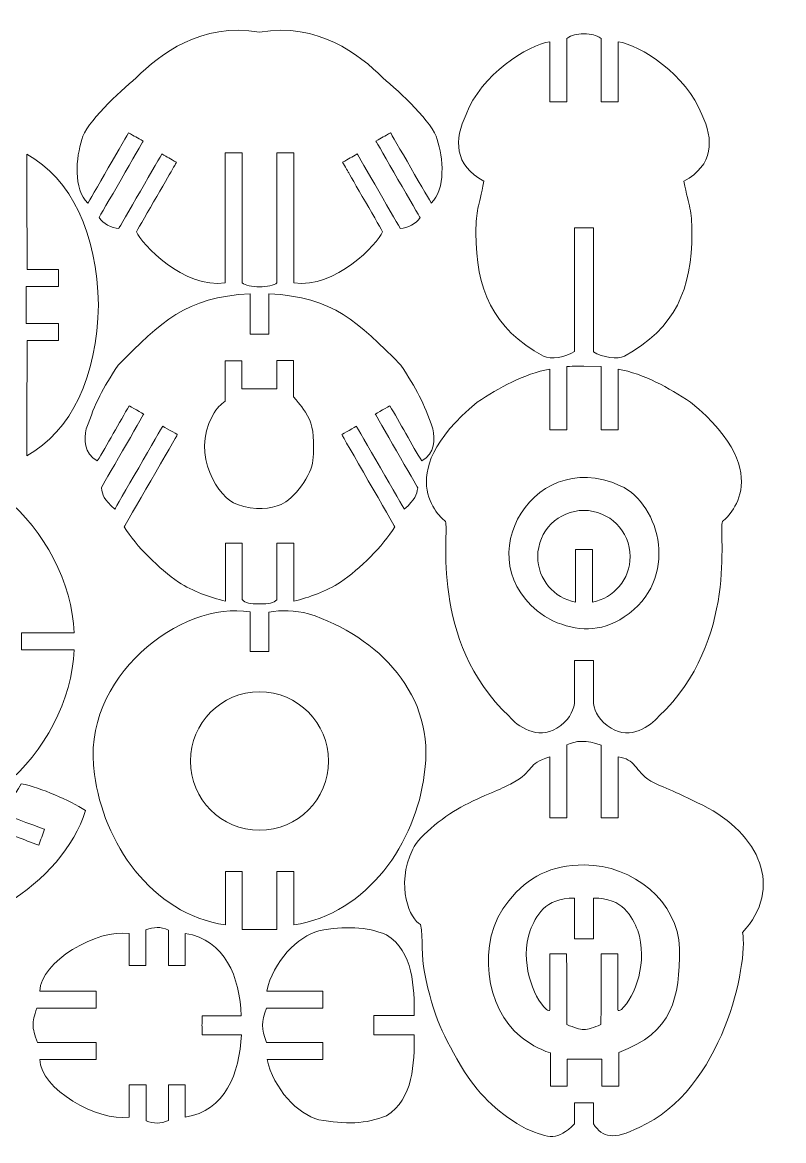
# Model space of a CAD drawing. Header units: centimetres. Extents: x -313 to 323, y -192 to 199.
# Drawn here: x -139.8 to 31.8, y -65 to 187 of the extents above; entities that cross this region are included whole.
import ezdxf

# ---------------------------------------------------------------- set-up
doc = ezdxf.new("R2010")
doc.units = ezdxf.units.CM
doc.header["$MEASUREMENT"] = 0
doc.layers.add('Livello 1', color=7, linetype='Continuous')

msp = doc.modelspace()

# ---------------------------------------------------------------- linework, layer by layer
at = {"layer": 'Livello 1', "lineweight": 20}
for points, knots in [([(-86.35619, 184.81675), (-99.607624, 186.989212), (-108.820712, 179.810664), (-114.171476, 174.498), (-114.171476, 174.498), (-118.0211, 171.259754), (-125.520196, 164.382704), (-126.423928, 160.559496), (-126.423928, 160.559496), (-127.689356, 156.680154), (-128.47447, 149.311106), (-125.045724, 146.283172), (-125.045724, 146.283172), (-125.045724, 146.283172), (-115.900454, 162.123374), (-115.900454, 162.123374), (-115.900454, 162.123374), (-114.524028, 161.328608), (-113.961164, 161.003742), (-112.600994, 160.218374), (-112.600994, 160.218374), (-112.600994, 160.218374), (-122.537728, 143.00708), (-122.537728, 143.00708), (-122.537728, 143.00708), (-121.725436, 141.685518), (-119.695214, 140.53185), (-118.084854, 140.554202), (-118.084854, 140.554202), (-118.084854, 140.554202), (-108.382308, 157.359604), (-108.382308, 157.359604), (-108.382308, 157.359604), (-107.084876, 156.610558), (-106.533442, 156.292042), (-105.082848, 155.454604), (-105.082848, 155.454604), (-105.082848, 155.454604), (-106.369612, 153.225754), (-106.369612, 153.225754), (-106.369612, 153.225754), (-106.369612, 153.225754), (-114.108992, 139.820142), (-114.108992, 139.820142), (-114.108992, 139.820142), (-113.024158, 137.097262), (-103.442008, 126.895098), (-94.079314, 128.281176), (-94.079314, 128.281176), (-94.079314, 138.054842), (-94.079314, 147.808188), (-94.079314, 157.569916), (-94.079314, 157.569916), (-92.620084, 157.569916), (-91.843352, 157.569916), (-90.269314, 157.569916), (-90.269314, 157.569916), (-90.269314, 157.569916), (-90.269314, 128.26746), (-90.269314, 128.26746), (-90.269314, 128.26746), (-89.661746, 127.728472), (-87.963502, 127.413258), (-86.35619, 127.38989), (-86.35619, 127.38989), (-84.748878, 127.413258), (-83.050634, 127.728472), (-82.443066, 128.26746), (-82.443066, 128.26746), (-82.443066, 128.26746), (-82.443066, 157.569916), (-82.443066, 157.569916), (-82.443066, 157.569916), (-80.869028, 157.569916), (-80.092296, 157.569916), (-78.633066, 157.569916), (-78.633066, 157.569916), (-78.633066, 147.808188), (-78.633066, 138.054842), (-78.633066, 128.281176), (-78.633066, 128.281176), (-69.270372, 126.895098), (-59.688222, 137.097262), (-58.603388, 139.820142), (-58.603388, 139.820142), (-58.603388, 139.820142), (-66.342768, 153.225754), (-66.342768, 153.225754), (-66.342768, 153.225754), (-66.342768, 153.225754), (-67.629532, 155.454604), (-67.629532, 155.454604), (-67.629532, 155.454604), (-66.178938, 156.292042), (-65.627504, 156.610558), (-64.330072, 157.359604), (-64.330072, 157.359604), (-64.330072, 157.359604), (-54.627526, 140.554202), (-54.627526, 140.554202), (-54.627526, 140.554202), (-53.017166, 140.53185), (-50.986944, 141.685518), (-50.174652, 143.00708), (-50.174652, 143.00708), (-50.174652, 143.00708), (-60.111386, 160.218374), (-60.111386, 160.218374), (-60.111386, 160.218374), (-58.751216, 161.003742), (-58.188352, 161.328608), (-56.811926, 162.123374), (-56.811926, 162.123374), (-56.811926, 162.123374), (-47.666656, 146.283172), (-47.666656, 146.283172), (-47.666656, 146.283172), (-44.23791, 149.311106), (-45.023024, 156.680154), (-46.288452, 160.559496), (-46.288452, 160.559496), (-47.192184, 164.382704), (-54.69128, 171.259754), (-58.540904, 174.498), (-58.540904, 174.498), (-63.891668, 179.810664), (-73.104756, 186.989212), (-86.35619, 184.81675)], [0, 0, 0, 0, 0.0303030303, 0.0303030303, 0.0303030303, 0.0303030403, 0.0606060606, 0.0606060606, 0.0606060606, 0.0606060706, 0.0909090909, 0.0909090909, 0.0909090909, 0.0909091009, 0.1212121212, 0.1212121212, 0.1212121212, 0.1212121312, 0.1515151515, 0.1515151515, 0.1515151515, 0.1515151615, 0.1818181818, 0.1818181818, 0.1818181818, 0.1818181918, 0.2121212121, 0.2121212121, 0.2121212121, 0.2121212221, 0.2424242424, 0.2424242424, 0.2424242424, 0.2424242524, 0.2727272727, 0.2727272727, 0.2727272727, 0.2727272827, 0.303030303, 0.303030303, 0.303030303, 0.303030313, 0.3333333333, 0.3333333333, 0.3333333333, 0.3333333433, 0.3636363636, 0.3636363636, 0.3636363636, 0.3636363736, 0.3939393939, 0.3939393939, 0.3939393939, 0.3939394039, 0.4242424242, 0.4242424242, 0.4242424242, 0.4242424342, 0.4545454545, 0.4545454545, 0.4545454545, 0.4545454645, 0.4848484848, 0.4848484848, 0.4848484848, 0.4848484948, 0.5151515152, 0.5151515152, 0.5151515152, 0.5151515252, 0.5454545455, 0.5454545455, 0.5454545455, 0.5454545555, 0.5757575758, 0.5757575758, 0.5757575758, 0.5757575858, 0.6060606061, 0.6060606061, 0.6060606061, 0.6060606161, 0.6363636364, 0.6363636364, 0.6363636364, 0.6363636464, 0.6666666667, 0.6666666667, 0.6666666667, 0.6666666767, 0.696969697, 0.696969697, 0.696969697, 0.696969707, 0.7272727273, 0.7272727273, 0.7272727273, 0.7272727373, 0.7575757576, 0.7575757576, 0.7575757576, 0.7575757676, 0.7878787879, 0.7878787879, 0.7878787879, 0.7878787979, 0.8181818182, 0.8181818182, 0.8181818182, 0.8181818282, 0.8484848485, 0.8484848485, 0.8484848485, 0.8484848585, 0.8787878788, 0.8787878788, 0.8787878788, 0.8787878888, 0.9090909091, 0.9090909091, 0.9090909091, 0.9090909191, 0.9393939394, 0.9393939394, 0.9393939394, 0.9393939494, 1, 1, 1, 1]), ([(-11.088116, 140.72743), (-11.088116, 140.72743), (-11.088116, 112.761776), (-11.088116, 112.761776), (-11.088116, 112.761776), (-9.127998, 111.430308), (-5.462778, 111.026194), (-4.102862, 111.782098), (-4.102862, 111.782098), (7.470902, 118.051072), (11.130026, 126.952756), (11.130026, 139.559792), (11.130026, 139.559792), (11.130026, 144.990566), (10.512552, 144.992598), (9.337802, 151.208486), (9.337802, 151.208486), (16.028416, 154.758898), (16.12392, 160.573974), (13.33754, 166.243254), (13.33754, 166.243254), (10.123932, 175.07839), (-0.693166, 181.984396), (-5.517896, 182.614824), (-5.517896, 182.614824), (-5.517896, 182.614824), (-5.517896, 169.0624), (-5.517896, 169.0624), (-5.517896, 169.0624), (-6.792468, 169.0624), (-8.053832, 169.0624), (-9.327896, 169.0624), (-9.327896, 169.0624), (-9.327896, 169.0624), (-9.327642, 183.37657), (-9.327642, 183.37657), (-9.327642, 183.37657), (-10.58037, 184.137554), (-11.475974, 184.420002), (-13.214604, 184.407048), (-13.214604, 184.407048), (-14.953234, 184.420002), (-15.848838, 184.137554), (-17.101566, 183.37657), (-17.101566, 183.37657), (-17.101566, 183.37657), (-17.101312, 169.0624), (-17.101312, 169.0624), (-17.101312, 169.0624), (-18.375376, 169.0624), (-19.63674, 169.0624), (-20.911312, 169.0624), (-20.911312, 169.0624), (-20.911312, 169.0624), (-20.911566, 182.614824), (-20.911566, 182.614824), (-20.911566, 182.614824), (-25.736296, 181.984396), (-36.55314, 175.07839), (-39.766748, 166.243254), (-39.766748, 166.243254), (-42.553128, 160.573974), (-42.457624, 154.758898), (-35.76701, 151.208486), (-35.76701, 151.208486), (-36.94176, 144.992598), (-37.559234, 144.990566), (-37.559234, 139.559792), (-37.559234, 139.559792), (-37.559234, 126.952756), (-33.90011, 118.051072), (-22.326346, 111.782098), (-22.326346, 111.782098), (-20.756626, 111.026194), (-17.30121, 111.472472), (-15.341092, 112.80394), (-15.341092, 112.80394), (-15.341092, 112.80394), (-15.341092, 140.72743), (-15.341092, 140.72743), (-15.341092, 140.72743), (-15.341092, 140.72743), (-11.088116, 140.72743), (-11.088116, 140.72743)], [0, 0, 0, 0, 0.0454545455, 0.0454545455, 0.0454545455, 0.0454545555, 0.0909090909, 0.0909090909, 0.0909090909, 0.0909091009, 0.1363636364, 0.1363636364, 0.1363636364, 0.1363636464, 0.1818181818, 0.1818181818, 0.1818181818, 0.1818181918, 0.2272727273, 0.2272727273, 0.2272727273, 0.2272727373, 0.2727272727, 0.2727272727, 0.2727272727, 0.2727272827, 0.3181818182, 0.3181818182, 0.3181818182, 0.3181818282, 0.3636363636, 0.3636363636, 0.3636363636, 0.3636363736, 0.4090909091, 0.4090909091, 0.4090909091, 0.4090909191, 0.4545454545, 0.4545454545, 0.4545454545, 0.4545454645, 0.5, 0.5, 0.5, 0.50000001, 0.5454545455, 0.5454545455, 0.5454545455, 0.5454545555, 0.5909090909, 0.5909090909, 0.5909090909, 0.5909091009, 0.6363636364, 0.6363636364, 0.6363636364, 0.6363636464, 0.6818181818, 0.6818181818, 0.6818181818, 0.6818181918, 0.7272727273, 0.7272727273, 0.7272727273, 0.7272727373, 0.7727272727, 0.7727272727, 0.7727272727, 0.7727272827, 0.8181818182, 0.8181818182, 0.8181818182, 0.8181818282, 0.8636363636, 0.8636363636, 0.8636363636, 0.8636363736, 0.9090909091, 0.9090909091, 0.9090909091, 0.9090909191, 1, 1, 1, 1]), ([(-138.998198, 123.307856), (-138.998198, 123.307856), (-138.998198, 127.50292), (-138.998198, 127.50292), (-138.998198, 127.50292), (-138.998198, 127.50292), (-132.88899, 127.50292), (-132.88899, 127.50292), (-132.88899, 127.50292), (-132.88899, 127.50292), (-131.708398, 127.50292), (-131.708398, 127.50292), (-131.708398, 127.50292), (-131.708398, 127.50292), (-131.708398, 131.31292), (-131.708398, 131.31292), (-131.708398, 131.31292), (-131.708398, 131.31292), (-137.802112, 131.31292), (-137.802112, 131.31292), (-137.802112, 131.31292), (-137.802112, 131.31292), (-138.753342, 131.31292), (-138.753342, 131.31292), (-138.753342, 131.31292), (-138.753342, 131.31292), (-138.858244, 157.32506), (-138.858244, 157.32506), (-138.858244, 157.32506), (-128.78054, 151.710898), (-122.99823, 139.52982), (-122.668284, 123.307856), (-122.668284, 123.307856), (-122.99823, 107.085892), (-128.78054, 94.904814), (-138.858244, 89.290652), (-138.858244, 89.290652), (-138.858244, 89.290652), (-138.753342, 115.302792), (-138.753342, 115.302792), (-138.753342, 115.302792), (-138.753342, 115.302792), (-137.802112, 115.302792), (-137.802112, 115.302792), (-137.802112, 115.302792), (-137.802112, 115.302792), (-131.708398, 115.302792), (-131.708398, 115.302792), (-131.708398, 115.302792), (-131.708398, 115.302792), (-131.708398, 119.112792), (-131.708398, 119.112792), (-131.708398, 119.112792), (-131.708398, 119.112792), (-132.88899, 119.112792), (-132.88899, 119.112792), (-132.88899, 119.112792), (-132.88899, 119.112792), (-138.998198, 119.112792), (-138.998198, 119.112792), (-138.998198, 119.112792), (-138.998198, 119.112792), (-138.998198, 123.307856), (-138.998198, 123.307856)], [0, 0, 0, 0, 0.0588235294, 0.0588235294, 0.0588235294, 0.0588235394, 0.1176470588, 0.1176470588, 0.1176470588, 0.1176470688, 0.1764705882, 0.1764705882, 0.1764705882, 0.1764705982, 0.2352941176, 0.2352941176, 0.2352941176, 0.2352941276, 0.2941176471, 0.2941176471, 0.2941176471, 0.2941176571, 0.3529411765, 0.3529411765, 0.3529411765, 0.3529411865, 0.4117647059, 0.4117647059, 0.4117647059, 0.4117647159, 0.4705882353, 0.4705882353, 0.4705882353, 0.4705882453, 0.5294117647, 0.5294117647, 0.5294117647, 0.5294117747, 0.5882352941, 0.5882352941, 0.5882352941, 0.5882353041, 0.6470588235, 0.6470588235, 0.6470588235, 0.6470588335, 0.7058823529, 0.7058823529, 0.7058823529, 0.7058823629, 0.7647058824, 0.7647058824, 0.7647058824, 0.7647058924, 0.8235294118, 0.8235294118, 0.8235294118, 0.8235294218, 0.8823529412, 0.8823529412, 0.8823529412, 0.8823529512, 1, 1, 1, 1]), ([(-86.35619, 116.703856), (-86.35619, 116.703856), (-88.482932, 116.703856), (-88.482932, 116.703856), (-88.482932, 116.703856), (-88.482932, 116.703856), (-88.482932, 125.856492), (-88.482932, 125.856492), (-88.482932, 125.856492), (-103.147114, 125.018292), (-108.471462, 119.520462), (-118.245382, 109.746542), (-118.245382, 109.746542), (-121.797572, 104.315006), (-123.326144, 101.442774), (-125.41377, 95.409766), (-125.41377, 95.409766), (-125.907546, 93.025468), (-125.977142, 89.882218), (-122.937524, 88.169496), (-122.937524, 88.169496), (-120.946672, 91.430094), (-117.74424, 97.164398), (-115.753134, 100.61321), (-115.753134, 100.61321), (-115.753134, 100.61321), (-112.453674, 98.70821), (-112.453674, 98.70821), (-112.453674, 98.70821), (-112.453674, 98.70821), (-122.02541, 82.129122), (-122.02541, 82.129122), (-122.02541, 82.129122), (-121.737374, 80.484218), (-121.540524, 79.567532), (-118.991888, 77.292962), (-118.991888, 77.292962), (-118.991888, 77.292962), (-108.193078, 95.99676), (-108.193078, 95.99676), (-108.193078, 95.99676), (-108.193078, 95.99676), (-104.893618, 94.09176), (-104.893618, 94.09176), (-104.893618, 94.09176), (-104.893618, 94.09176), (-116.872004, 73.344532), (-116.872004, 73.344532), (-116.872004, 73.344532), (-114.115088, 68.838318), (-108.988098, 63.90767), (-104.63657, 60.833254), (-104.63657, 60.833254), (-101.300026, 58.79592), (-97.64395, 57.382156), (-94.053406, 56.589676), (-94.053406, 56.589676), (-94.053406, 60.91809), (-94.053152, 65.345818), (-94.053152, 69.66458), (-94.053152, 69.66458), (-94.053152, 69.66458), (-90.243152, 69.66458), (-90.243152, 69.66458), (-90.243152, 69.66458), (-90.243152, 65.43167), (-90.243406, 61.214508), (-90.243406, 56.913018), (-90.243406, 56.913018), (-89.6366, 56.100218), (-88.463882, 55.96001), (-86.35619, 55.955438), (-86.35619, 55.955438), (-84.248752, 55.96001), (-83.076542, 56.078882), (-82.469736, 56.891682), (-82.469736, 56.891682), (-82.469736, 61.193172), (-82.469736, 65.43167), (-82.469736, 69.66458), (-82.469736, 69.66458), (-82.469736, 69.66458), (-78.659736, 69.66458), (-78.659736, 69.66458), (-78.659736, 69.66458), (-78.659736, 65.345818), (-78.659736, 60.907676), (-78.659736, 56.579262), (-78.659736, 56.579262), (-75.069192, 57.371742), (-71.412608, 58.79592), (-68.076064, 60.833254), (-68.076064, 60.833254), (-63.724536, 63.90767), (-58.597546, 68.838318), (-55.84063, 73.344532), (-55.84063, 73.344532), (-55.84063, 73.344532), (-67.819016, 94.09176), (-67.819016, 94.09176), (-67.819016, 94.09176), (-67.819016, 94.09176), (-64.519556, 95.99676), (-64.519556, 95.99676), (-64.519556, 95.99676), (-64.519556, 95.99676), (-53.720746, 77.292962), (-53.720746, 77.292962), (-53.720746, 77.292962), (-51.17211, 79.567532), (-50.97526, 80.484218), (-50.687224, 82.129122), (-50.687224, 82.129122), (-50.687224, 82.129122), (-60.25896, 98.70821), (-60.25896, 98.70821), (-60.25896, 98.70821), (-60.25896, 98.70821), (-56.9595, 100.61321), (-56.9595, 100.61321), (-56.9595, 100.61321), (-54.968394, 97.164398), (-51.765962, 91.430094), (-49.77511, 88.169496), (-49.77511, 88.169496), (-46.735492, 89.882218), (-46.805088, 93.025468), (-47.298864, 95.409766), (-47.298864, 95.409766), (-49.38649, 101.442774), (-50.915062, 104.315006), (-54.467252, 109.746542), (-54.467252, 109.746542), (-64.241172, 119.520462), (-69.565774, 125.018292), (-84.229956, 125.856492), (-84.229956, 125.856492), (-84.229956, 125.856492), (-84.229956, 116.703856), (-84.229956, 116.703856), (-84.229956, 116.703856), (-84.229956, 116.703856), (-86.35619, 116.703856), (-86.35619, 116.703856)], [0, 0, 0, 0, 0.027027027, 0.027027027, 0.027027027, 0.027027037, 0.0540540541, 0.0540540541, 0.0540540541, 0.0540540641, 0.0810810811, 0.0810810811, 0.0810810811, 0.0810810911, 0.1081081081, 0.1081081081, 0.1081081081, 0.1081081181, 0.1351351351, 0.1351351351, 0.1351351351, 0.1351351451, 0.1621621622, 0.1621621622, 0.1621621622, 0.1621621722, 0.1891891892, 0.1891891892, 0.1891891892, 0.1891891992, 0.2162162162, 0.2162162162, 0.2162162162, 0.2162162262, 0.2432432432, 0.2432432432, 0.2432432432, 0.2432432532, 0.2702702703, 0.2702702703, 0.2702702703, 0.2702702803, 0.2972972973, 0.2972972973, 0.2972972973, 0.2972973073, 0.3243243243, 0.3243243243, 0.3243243243, 0.3243243343, 0.3513513514, 0.3513513514, 0.3513513514, 0.3513513614, 0.3783783784, 0.3783783784, 0.3783783784, 0.3783783884, 0.4054054054, 0.4054054054, 0.4054054054, 0.4054054154, 0.4324324324, 0.4324324324, 0.4324324324, 0.4324324424, 0.4594594595, 0.4594594595, 0.4594594595, 0.4594594695, 0.4864864865, 0.4864864865, 0.4864864865, 0.4864864965, 0.5135135135, 0.5135135135, 0.5135135135, 0.5135135235, 0.5405405405, 0.5405405405, 0.5405405405, 0.5405405505, 0.5675675676, 0.5675675676, 0.5675675676, 0.5675675776, 0.5945945946, 0.5945945946, 0.5945945946, 0.5945946046, 0.6216216216, 0.6216216216, 0.6216216216, 0.6216216316, 0.6486486486, 0.6486486486, 0.6486486486, 0.6486486586, 0.6756756757, 0.6756756757, 0.6756756757, 0.6756756857, 0.7027027027, 0.7027027027, 0.7027027027, 0.7027027127, 0.7297297297, 0.7297297297, 0.7297297297, 0.7297297397, 0.7567567568, 0.7567567568, 0.7567567568, 0.7567567668, 0.7837837838, 0.7837837838, 0.7837837838, 0.7837837938, 0.8108108108, 0.8108108108, 0.8108108108, 0.8108108208, 0.8378378378, 0.8378378378, 0.8378378378, 0.8378378478, 0.8648648649, 0.8648648649, 0.8648648649, 0.8648648749, 0.8918918919, 0.8918918919, 0.8918918919, 0.8918919019, 0.9189189189, 0.9189189189, 0.9189189189, 0.9189189289, 0.9459459459, 0.9459459459, 0.9459459459, 0.9459459559, 1, 1, 1, 1]), ([(-97.07626, 98.198686), (-95.739204, 100.546916), (-95.242126, 100.749862), (-94.12605, 101.601778), (-94.12605, 101.601778), (-94.12605, 101.601778), (-94.12605, 110.726728), (-94.12605, 110.726728), (-94.12605, 110.726728), (-94.12605, 110.726728), (-90.31605, 110.726728), (-90.31605, 110.726728), (-90.31605, 110.726728), (-90.31605, 110.726728), (-90.31605, 104.403906), (-90.31605, 104.403906), (-90.31605, 104.403906), (-90.31605, 104.403906), (-82.48015, 104.403906), (-82.48015, 104.403906), (-82.48015, 104.403906), (-82.48015, 104.403906), (-82.48015, 110.77702), (-82.48015, 110.77702), (-82.48015, 110.77702), (-82.48015, 110.77702), (-78.67015, 110.77702), (-78.67015, 110.77702), (-78.67015, 110.77702), (-78.67015, 110.77702), (-78.67015, 102.578154), (-78.67015, 102.578154), (-78.67015, 102.578154), (-77.12583, 100.62591), (-76.47305, 100.25761), (-75.02906, 97.37471), (-75.02906, 97.37471), (-74.286618, 95.62211), (-73.93686, 92.419424), (-74.338688, 88.241378), (-74.338688, 88.241378), (-74.372216, 85.316822), (-78.753462, 79.348584), (-81.507076, 78.384654), (-81.507076, 78.384654), (-83.763866, 77.357732), (-87.332566, 76.92009), (-91.3638, 78.384654), (-91.3638, 78.384654), (-95.739712, 79.66837), (-101.655626, 89.553796), (-97.07626, 98.198686)], [0, 0, 0, 0, 0.0714285714, 0.0714285714, 0.0714285714, 0.0714285814, 0.1428571429, 0.1428571429, 0.1428571429, 0.1428571529, 0.2142857143, 0.2142857143, 0.2142857143, 0.2142857243, 0.2857142857, 0.2857142857, 0.2857142857, 0.2857142957, 0.3571428571, 0.3571428571, 0.3571428571, 0.3571428671, 0.4285714286, 0.4285714286, 0.4285714286, 0.4285714386, 0.5, 0.5, 0.5, 0.50000001, 0.5714285714, 0.5714285714, 0.5714285714, 0.5714285814, 0.6428571429, 0.6428571429, 0.6428571429, 0.6428571529, 0.7142857143, 0.7142857143, 0.7142857143, 0.7142857243, 0.7857142857, 0.7857142857, 0.7857142857, 0.7857142957, 0.8571428571, 0.8571428571, 0.8571428571, 0.8571428671, 1, 1, 1, 1]), ([(-13.214604, 109.511338), (-13.214604, 109.511338), (-9.327642, 109.471968), (-9.327642, 109.471968), (-9.327642, 109.471968), (-9.327642, 109.471968), (-9.327896, 95.157798), (-9.327896, 95.157798), (-9.327896, 95.157798), (-8.043164, 95.157798), (-6.796024, 95.157798), (-5.517896, 95.157798), (-5.517896, 95.157798), (-5.517896, 95.157798), (-5.517642, 108.869734), (-5.517642, 108.869734), (-5.517642, 108.869734), (0.42926, 107.746038), (5.825998, 104.689402), (10.84453, 101.407468), (10.84453, 101.407468), (31.416244, 84.426298), (18.029936, 74.569574), (18.012918, 74.525886), (18.012918, 74.525886), (17.097248, 72.183752), (21.72589, 47.732188), (3.676142, 30.618938), (3.676142, 30.618938), (1.788922, 28.408884), (-2.76098, 25.192736), (-7.07644, 27.930856), (-7.07644, 27.930856), (-9.722104, 29.609288), (-10.710164, 31.53156), (-11.088116, 33.485836), (-11.088116, 33.485836), (-11.088116, 33.485836), (-11.088116, 43.224704), (-11.088116, 43.224704), (-11.088116, 43.224704), (-11.088116, 43.224704), (-13.214604, 43.224704), (-13.214604, 43.224704), (-13.214604, 43.224704), (-13.214604, 43.224704), (-15.341092, 43.224704), (-15.341092, 43.224704), (-15.341092, 43.224704), (-15.341092, 43.224704), (-15.341092, 33.485836), (-15.341092, 33.485836), (-15.341092, 33.485836), (-15.719044, 31.53156), (-16.707104, 29.609288), (-19.352768, 27.930856), (-19.352768, 27.930856), (-23.668228, 25.192736), (-28.21813, 28.408884), (-30.10535, 30.618938), (-30.10535, 30.618938), (-48.155098, 47.732188), (-43.526456, 72.183752), (-44.442126, 74.525886), (-44.442126, 74.525886), (-44.459144, 74.569574), (-57.845452, 84.426298), (-37.273738, 101.407468), (-37.273738, 101.407468), (-32.255206, 104.689402), (-26.858468, 107.746038), (-20.911566, 108.869734), (-20.911566, 108.869734), (-20.911566, 108.869734), (-20.911312, 95.157798), (-20.911312, 95.157798), (-20.911312, 95.157798), (-19.633184, 95.157798), (-18.386044, 95.157798), (-17.101312, 95.157798), (-17.101312, 95.157798), (-17.101312, 95.157798), (-17.101566, 109.471968), (-17.101566, 109.471968), (-17.101566, 109.471968), (-17.101566, 109.471968), (-13.214604, 109.511338), (-13.214604, 109.511338)], [0, 0, 0, 0, 0.0434782609, 0.0434782609, 0.0434782609, 0.0434782709, 0.0869565217, 0.0869565217, 0.0869565217, 0.0869565317, 0.1304347826, 0.1304347826, 0.1304347826, 0.1304347926, 0.1739130435, 0.1739130435, 0.1739130435, 0.1739130535, 0.2173913043, 0.2173913043, 0.2173913043, 0.2173913143, 0.2608695652, 0.2608695652, 0.2608695652, 0.2608695752, 0.3043478261, 0.3043478261, 0.3043478261, 0.3043478361, 0.347826087, 0.347826087, 0.347826087, 0.347826097, 0.3913043478, 0.3913043478, 0.3913043478, 0.3913043578, 0.4347826087, 0.4347826087, 0.4347826087, 0.4347826187, 0.4782608696, 0.4782608696, 0.4782608696, 0.4782608796, 0.5217391304, 0.5217391304, 0.5217391304, 0.5217391404, 0.5652173913, 0.5652173913, 0.5652173913, 0.5652174013, 0.6086956522, 0.6086956522, 0.6086956522, 0.6086956622, 0.652173913, 0.652173913, 0.652173913, 0.652173923, 0.6956521739, 0.6956521739, 0.6956521739, 0.6956521839, 0.7391304348, 0.7391304348, 0.7391304348, 0.7391304448, 0.7826086957, 0.7826086957, 0.7826086957, 0.7826087057, 0.8260869565, 0.8260869565, 0.8260869565, 0.8260869665, 0.8695652174, 0.8695652174, 0.8695652174, 0.8695652274, 0.9130434783, 0.9130434783, 0.9130434783, 0.9130434883, 1, 1, 1, 1]), ([(-20.248626, 52.124102), (-41.090088, 63.274448), (-25.60066, 91.976194), (-5.015738, 82.590386), (-5.015738, 82.590386), (4.084574, 78.440788), (8.491474, 61.344556), (-4.11988, 53.020214), (-4.11988, 53.020214), (-9.639554, 49.376838), (-14.749272, 49.811686), (-20.248626, 52.124102)], [0, 0, 0, 0, 0.25, 0.25, 0.25, 0.25000001, 0.5, 0.5, 0.5, 0.50000001, 1, 1, 1, 1]), ([(-140.017754, 47.514764), (-140.017754, 47.514764), (-140.017754, 49.410366), (-140.017754, 49.410366), (-140.017754, 49.410366), (-140.017754, 49.410366), (-128.18999, 49.410366), (-128.18999, 49.410366), (-128.18999, 49.410366), (-128.435608, 60.671964), (-135.10514, 72.76592), (-143.549116, 79.626206), (-143.549116, 79.626206), (-148.738844, 83.842606), (-155.03017, 85.940392), (-161.372042, 85.940392), (-161.372042, 85.940392), (-161.372042, 85.940392), (-161.427922, 55.359554), (-161.427922, 55.359554), (-161.427922, 55.359554), (-161.427922, 55.359554), (-145.410936, 55.359554), (-145.410936, 55.359554), (-145.410936, 55.359554), (-145.410936, 54.088284), (-145.410936, 52.82057), (-145.410936, 51.549554), (-145.410936, 51.549554), (-145.410936, 51.549554), (-161.55416, 51.549554), (-161.55416, 51.549554), (-161.55416, 51.549554), (-161.538158, 49.87544), (-161.520378, 48.790098), (-161.504122, 47.514764), (-161.504122, 47.514764), (-161.520378, 46.23943), (-161.538158, 45.154088), (-161.55416, 43.479974), (-161.55416, 43.479974), (-161.55416, 43.479974), (-145.410936, 43.479974), (-145.410936, 43.479974), (-145.410936, 43.479974), (-145.410936, 42.208958), (-145.410936, 40.941244), (-145.410936, 39.669974), (-145.410936, 39.669974), (-145.410936, 39.669974), (-161.427922, 39.669974), (-161.427922, 39.669974), (-161.427922, 39.669974), (-161.427922, 39.669974), (-161.372042, 9.089136), (-161.372042, 9.089136), (-161.372042, 9.089136), (-155.03017, 9.089136), (-148.738844, 11.186922), (-143.549116, 15.403322), (-143.549116, 15.403322), (-135.10514, 22.263608), (-128.435608, 34.357564), (-128.18999, 45.619162), (-128.18999, 45.619162), (-128.18999, 45.619162), (-140.017754, 45.619162), (-140.017754, 45.619162), (-140.017754, 45.619162), (-140.017754, 45.619162), (-140.017754, 47.514764), (-140.017754, 47.514764)], [0, 0, 0, 0, 0.0526315789, 0.0526315789, 0.0526315789, 0.0526315889, 0.1052631579, 0.1052631579, 0.1052631579, 0.1052631679, 0.1578947368, 0.1578947368, 0.1578947368, 0.1578947468, 0.2105263158, 0.2105263158, 0.2105263158, 0.2105263258, 0.2631578947, 0.2631578947, 0.2631578947, 0.2631579047, 0.3157894737, 0.3157894737, 0.3157894737, 0.3157894837, 0.3684210526, 0.3684210526, 0.3684210526, 0.3684210626, 0.4210526316, 0.4210526316, 0.4210526316, 0.4210526416, 0.4736842105, 0.4736842105, 0.4736842105, 0.4736842205, 0.5263157895, 0.5263157895, 0.5263157895, 0.5263157995, 0.5789473684, 0.5789473684, 0.5789473684, 0.5789473784, 0.6315789474, 0.6315789474, 0.6315789474, 0.6315789574, 0.6842105263, 0.6842105263, 0.6842105263, 0.6842105363, 0.7368421053, 0.7368421053, 0.7368421053, 0.7368421153, 0.7894736842, 0.7894736842, 0.7894736842, 0.7894736942, 0.8421052632, 0.8421052632, 0.8421052632, 0.8421052732, 0.8947368421, 0.8947368421, 0.8947368421, 0.8947368521, 1, 1, 1, 1]), ([(-13.214604, 77.016102), (-7.461758, 77.016102), (-2.798064, 72.352408), (-2.798064, 66.599562), (-2.798064, 66.599562), (-2.798064, 61.497464), (-6.466586, 57.252616), (-11.309604, 56.357266), (-11.309604, 56.357266), (-11.309604, 56.357266), (-11.309604, 68.194682), (-11.309604, 68.194682), (-11.309604, 68.194682), (-11.309604, 68.194682), (-15.119604, 68.194682), (-15.119604, 68.194682), (-15.119604, 68.194682), (-15.119604, 68.194682), (-15.119604, 56.357266), (-15.119604, 56.357266), (-15.119604, 56.357266), (-19.962622, 57.252616), (-23.631144, 61.497464), (-23.631144, 66.599562), (-23.631144, 66.599562), (-23.631144, 72.352408), (-18.96745, 77.016102), (-13.214604, 77.016102)], [0, 0, 0, 0, 0.125, 0.125, 0.125, 0.12500001, 0.25, 0.25, 0.25, 0.25000001, 0.375, 0.375, 0.375, 0.37500001, 0.5, 0.5, 0.5, 0.50000001, 0.625, 0.625, 0.625, 0.62500001, 0.75, 0.75, 0.75, 0.75000001, 1, 1, 1, 1]), ([(-82.469736, -17.427956), (-82.469736, -17.427956), (-82.469736, -4.374642), (-82.469736, -4.374642), (-82.469736, -4.374642), (-80.914494, -4.374642), (-79.861918, -4.374642), (-78.659736, -4.374642), (-78.659736, -4.374642), (-78.659736, -8.404098), (-78.659736, -12.361418), (-78.659736, -16.387318), (-78.659736, -16.387318), (-61.920882, -13.9319), (-51.074828, 2.394966), (-49.205134, 17.548352), (-49.205134, 17.548352), (-46.390052, 35.358832), (-59.621928, 48.634142), (-75.311508, 53.739542), (-75.311508, 53.739542), (-78.368398, 54.461918), (-81.459578, 54.609238), (-84.230718, 54.125622), (-84.230718, 54.125622), (-84.230718, 51.129946), (-84.230718, 48.203866), (-84.230718, 45.248068), (-84.230718, 45.248068), (-84.230718, 45.248068), (-86.372954, 45.248068), (-86.372954, 45.248068), (-86.372954, 45.248068), (-86.372954, 45.248068), (-88.483694, 45.248068), (-88.483694, 45.248068), (-88.483694, 45.248068), (-88.483694, 48.203866), (-88.483694, 51.151028), (-88.483694, 54.146704), (-88.483694, 54.146704), (-103.94061, 56.84393), (-126.988824, 39.360094), (-123.541028, 17.548352), (-123.541028, 17.548352), (-121.671334, 2.394966), (-110.79226, -13.93698), (-94.053406, -16.392398), (-94.053406, -16.392398), (-94.053406, -12.366498), (-94.053152, -8.404098), (-94.053152, -4.374642), (-94.053152, -4.374642), (-92.85097, -4.374642), (-91.798394, -4.374642), (-90.243152, -4.374642), (-90.243152, -4.374642), (-90.243152, -4.374642), (-90.243406, -17.427956), (-90.243406, -17.427956), (-90.243406, -17.427956), (-90.243406, -17.427956), (-82.469736, -17.427956), (-82.469736, -17.427956)], [0, 0, 0, 0, 0.0588235294, 0.0588235294, 0.0588235294, 0.0588235394, 0.1176470588, 0.1176470588, 0.1176470588, 0.1176470688, 0.1764705882, 0.1764705882, 0.1764705882, 0.1764705982, 0.2352941176, 0.2352941176, 0.2352941176, 0.2352941276, 0.2941176471, 0.2941176471, 0.2941176471, 0.2941176571, 0.3529411765, 0.3529411765, 0.3529411765, 0.3529411865, 0.4117647059, 0.4117647059, 0.4117647059, 0.4117647159, 0.4705882353, 0.4705882353, 0.4705882353, 0.4705882453, 0.5294117647, 0.5294117647, 0.5294117647, 0.5294117747, 0.5882352941, 0.5882352941, 0.5882352941, 0.5882353041, 0.6470588235, 0.6470588235, 0.6470588235, 0.6470588335, 0.7058823529, 0.7058823529, 0.7058823529, 0.7058823629, 0.7647058824, 0.7647058824, 0.7647058824, 0.7647058924, 0.8235294118, 0.8235294118, 0.8235294118, 0.8235294218, 0.8823529412, 0.8823529412, 0.8823529412, 0.8823529512, 1, 1, 1, 1]), ([(-101.957632, 20.545552), (-101.957632, 29.152596), (-94.980252, 36.129976), (-86.372954, 36.129976), (-86.372954, 36.129976), (-77.76591, 36.129976), (-70.78853, 29.152596), (-70.78853, 20.545552), (-70.78853, 20.545552), (-70.78853, 11.938254), (-77.76591, 4.960874), (-86.372954, 4.960874), (-86.372954, 4.960874), (-94.980252, 4.960874), (-101.957632, 11.938254), (-101.957632, 20.545552)], [0, 0, 0, 0, 0.2, 0.2, 0.2, 0.20000001, 0.4, 0.4, 0.4, 0.40000001, 0.6, 0.6, 0.6, 0.60000001, 1, 1, 1, 1]), ([(-26.256488, -62.299088), (-31.958026, -59.248802), (-36.613846, -54.980078), (-40.173656, -49.46015), (-40.173656, -49.46015), (-44.95927, -41.282112), (-47.168816, -37.250878), (-49.134014, -27.058874), (-49.134014, -27.058874), (-49.93132, -23.676356), (-49.450244, -19.39798), (-50.030126, -16.306038), (-50.030126, -16.306038), (-52.393596, -15.189708), (-55.798212, -7.747), (-51.82235, 0.71882), (-51.82235, 0.71882), (-50.303684, 3.818382), (-44.13631, 8.596122), (-40.173656, 10.575544), (-40.173656, 10.575544), (-34.597848, 13.360654), (-31.202122, 14.4653), (-29.378656, 15.561056), (-29.378656, 15.561056), (-24.275796, 18.241264), (-26.194004, 20.02536), (-20.911566, 21.487638), (-20.911566, 21.487638), (-20.911566, 16.892016), (-20.911312, 12.367514), (-20.911312, 7.775702), (-20.911312, 7.775702), (-20.911312, 7.775702), (-17.101312, 7.775702), (-17.101312, 7.775702), (-17.101312, 7.775702), (-17.101312, 13.234162), (-17.09801, 18.670778), (-17.09801, 24.186134), (-17.09801, 24.186134), (-15.118842, 25.15235), (-12.629388, 25.37714), (-9.340342, 24.100536), (-9.340342, 24.100536), (-9.340342, 18.678144), (-9.327896, 13.191236), (-9.327896, 7.775702), (-9.327896, 7.775702), (-9.327896, 7.775702), (-5.517896, 7.775702), (-5.517896, 7.775702), (-5.517896, 7.775702), (-5.517896, 12.323572), (-5.517642, 16.905224), (-5.517642, 21.487638), (-5.517642, 21.487638), (-1.531112, 21.034502), (-1.844548, 18.379186), (1.835404, 16.018256), (1.835404, 16.018256), (3.631184, 15.075408), (7.20598, 13.76426), (13.589762, 10.575544), (13.589762, 10.575544), (26.496264, 4.128516), (31.818326, -8.04037), (22.550374, -18.098262), (22.550374, -18.098262), (23.879048, -24.977344), (18.135346, -53.664866), (-0.747014, -62.004956), (-0.747014, -62.004956), (-6.566916, -64.911732), (-8.93826, -64.311022), (-11.088116, -61.22289), (-11.088116, -61.22289), (-11.088116, -59.653932), (-11.088116, -58.020712), (-11.088116, -56.45531), (-11.088116, -56.45531), (-12.585446, -56.45531), (-13.831316, -56.476392), (-15.341092, -56.476392), (-15.341092, -56.476392), (-15.341092, -56.476392), (-15.341092, -61.22289), (-15.341092, -61.22289), (-15.341092, -61.22289), (-19.265392, -64.98844), (-20.821142, -64.584326), (-26.256488, -62.299088)], [0, 0, 0, 0, 0.0416666667, 0.0416666667, 0.0416666667, 0.0416666767, 0.0833333333, 0.0833333333, 0.0833333333, 0.0833333433, 0.125, 0.125, 0.125, 0.12500001, 0.1666666667, 0.1666666667, 0.1666666667, 0.1666666767, 0.2083333333, 0.2083333333, 0.2083333333, 0.2083333433, 0.25, 0.25, 0.25, 0.25000001, 0.2916666667, 0.2916666667, 0.2916666667, 0.2916666767, 0.3333333333, 0.3333333333, 0.3333333333, 0.3333333433, 0.375, 0.375, 0.375, 0.37500001, 0.4166666667, 0.4166666667, 0.4166666667, 0.4166666767, 0.4583333333, 0.4583333333, 0.4583333333, 0.4583333433, 0.5, 0.5, 0.5, 0.50000001, 0.5416666667, 0.5416666667, 0.5416666667, 0.5416666767, 0.5833333333, 0.5833333333, 0.5833333333, 0.5833333433, 0.625, 0.625, 0.625, 0.62500001, 0.6666666667, 0.6666666667, 0.6666666667, 0.6666666767, 0.7083333333, 0.7083333333, 0.7083333333, 0.7083333433, 0.75, 0.75, 0.75, 0.75000001, 0.7916666667, 0.7916666667, 0.7916666667, 0.7916666767, 0.8333333333, 0.8333333333, 0.8333333333, 0.8333333433, 0.875, 0.875, 0.875, 0.87500001, 0.9166666667, 0.9166666667, 0.9166666667, 0.9166666767, 1, 1, 1, 1]), ([(-197.916038, -49.559718), (-209.199988, -46.62932), (-209.753962, -35.100768), (-207.237076, -26.369518), (-207.237076, -26.369518), (-209.424524, -23.405846), (-209.678524, -23.992078), (-210.541616, -20.81911), (-210.541616, -20.81911), (-210.541616, -20.81911), (-200.915524, -25.0825), (-200.915524, -25.0825), (-200.915524, -25.0825), (-200.393808, -23.90394), (-199.896476, -22.781514), (-199.372474, -21.598636), (-199.372474, -21.598636), (-204.074776, -19.515836), (-208.790032, -17.427702), (-213.501224, -15.341092), (-213.501224, -15.341092), (-213.501224, -15.341092), (-213.501224, -15.340838), (-213.501224, -15.340838), (-213.501224, -15.340838), (-212.983318, -11.902694), (-212.503258, -9.690608), (-211.275422, -6.667246), (-211.275422, -6.667246), (-211.275422, -6.667246), (-198.381874, -12.377928), (-198.381874, -12.377928), (-198.381874, -12.377928), (-198.381874, -12.377928), (-196.838824, -8.894064), (-196.838824, -8.894064), (-196.838824, -8.894064), (-196.838824, -8.894064), (-210.173062, -2.98831), (-210.173062, -2.98831), (-210.173062, -2.98831), (-209.046826, 0.456692), (-207.796892, 2.140712), (-205.104746, 4.48056), (-205.104746, 4.48056), (-205.104746, 4.48056), (-178.438048, -7.329932), (-178.438048, -7.329932), (-178.438048, -7.329932), (-178.438048, -7.329932), (-176.894998, -3.846068), (-176.894998, -3.846068), (-176.894998, -3.846068), (-184.635648, -0.418084), (-192.370456, 3.007868), (-200.112122, 6.436614), (-200.112122, 6.436614), (-197.616064, 9.748774), (-193.179192, 10.651744), (-187.788804, 9.145778), (-187.788804, 9.145778), (-184.30748, 8.172958), (-182.767986, 7.195312), (-179.889912, 5.261102), (-179.889912, 5.261102), (-177.150268, 3.133344), (-175.041052, 0.876808), (-168.151556, -0.861568), (-168.151556, -0.861568), (-165.281356, -1.261872), (-164.405056, -1.37414), (-162.173666, -1.309878), (-162.173666, -1.309878), (-162.173666, -1.309878), (-153.455624, -4.543298), (-153.455624, -4.543298), (-153.455624, -4.543298), (-152.833578, -4.791456), (-152.191212, -5.040122), (-151.518366, -5.290058), (-151.518366, -5.290058), (-151.518366, -5.290058), (-151.509476, -5.264912), (-151.509476, -5.264912), (-151.509476, -5.264912), (-151.509476, -5.264912), (-151.34082, -5.32765), (-151.34082, -5.32765), (-151.34082, -5.32765), (-151.34082, -5.32765), (-150.015956, -1.755394), (-150.015956, -1.755394), (-150.015956, -1.755394), (-150.807928, -1.461516), (-153.739342, -0.387604), (-153.798778, -0.29083), (-153.798778, -0.29083), (-153.798778, -0.29083), (-146.198082, 5.319268), (-146.198082, 5.319268), (-146.198082, 5.319268), (-142.837662, 4.072636), (-139.496292, 2.833624), (-136.14019, 1.589024), (-136.14019, 1.589024), (-135.69061, 2.801366), (-135.267954, 3.940556), (-134.815326, 5.16128), (-134.815326, 5.16128), (-134.815326, 5.16128), (-143.24838, 8.289036), (-143.24838, 8.289036), (-143.24838, 8.289036), (-142.253208, 11.929364), (-141.959076, 12.35329), (-140.069316, 15.411196), (-140.069316, 15.411196), (-135.520938, 14.53896), (-129.318004, 11.684508), (-125.598936, 9.386316), (-125.598936, 9.386316), (-130.695192, -6.994398), (-152.521158, -21.041106), (-170.606466, -17.15135), (-170.606466, -17.15135), (-177.994056, -15.706598), (-182.992776, -12.836398), (-189.19444, -8.795004), (-189.19444, -8.795004), (-188.641482, -12.206732), (-187.45581, -15.000986), (-187.462668, -18.455894), (-187.462668, -18.455894), (-187.900818, -21.645372), (-189.23635, -24.676608), (-191.290448, -26.849832), (-191.290448, -26.849832), (-192.648586, -28.04287), (-194.004184, -28.090114), (-194.586098, -28.254706), (-194.586098, -28.254706), (-194.321938, -29.045408), (-193.390774, -30.039818), (-191.51346, -32.58312), (-191.51346, -32.58312), (-190.669926, -34.075116), (-189.72276, -36.382198), (-190.500762, -38.91788), (-190.500762, -38.91788), (-190.500762, -38.91788), (-196.548756, -36.23945), (-196.548756, -36.23945), (-196.548756, -36.23945), (-197.065646, -37.406834), (-197.575678, -38.557454), (-198.091806, -39.723314), (-198.091806, -39.723314), (-198.091806, -39.723314), (-189.878716, -43.360594), (-189.878716, -43.360594), (-189.878716, -43.360594), (-190.982854, -48.791876), (-195.270374, -49.67859), (-197.916038, -49.559718)], [0, 0, 0, 0, 0.0238095238, 0.0238095238, 0.0238095238, 0.0238095338, 0.0476190476, 0.0476190476, 0.0476190476, 0.0476190576, 0.0714285714, 0.0714285714, 0.0714285714, 0.0714285814, 0.0952380952, 0.0952380952, 0.0952380952, 0.0952381052, 0.119047619, 0.119047619, 0.119047619, 0.119047629, 0.1428571429, 0.1428571429, 0.1428571429, 0.1428571529, 0.1666666667, 0.1666666667, 0.1666666667, 0.1666666767, 0.1904761905, 0.1904761905, 0.1904761905, 0.1904762005, 0.2142857143, 0.2142857143, 0.2142857143, 0.2142857243, 0.2380952381, 0.2380952381, 0.2380952381, 0.2380952481, 0.2619047619, 0.2619047619, 0.2619047619, 0.2619047719, 0.2857142857, 0.2857142857, 0.2857142857, 0.2857142957, 0.3095238095, 0.3095238095, 0.3095238095, 0.3095238195, 0.3333333333, 0.3333333333, 0.3333333333, 0.3333333433, 0.3571428571, 0.3571428571, 0.3571428571, 0.3571428671, 0.380952381, 0.380952381, 0.380952381, 0.380952391, 0.4047619048, 0.4047619048, 0.4047619048, 0.4047619148, 0.4285714286, 0.4285714286, 0.4285714286, 0.4285714386, 0.4523809524, 0.4523809524, 0.4523809524, 0.4523809624, 0.4761904762, 0.4761904762, 0.4761904762, 0.4761904862, 0.5, 0.5, 0.5, 0.50000001, 0.5238095238, 0.5238095238, 0.5238095238, 0.5238095338, 0.5476190476, 0.5476190476, 0.5476190476, 0.5476190576, 0.5714285714, 0.5714285714, 0.5714285714, 0.5714285814, 0.5952380952, 0.5952380952, 0.5952380952, 0.5952381052, 0.619047619, 0.619047619, 0.619047619, 0.619047629, 0.6428571429, 0.6428571429, 0.6428571429, 0.6428571529, 0.6666666667, 0.6666666667, 0.6666666667, 0.6666666767, 0.6904761905, 0.6904761905, 0.6904761905, 0.6904762005, 0.7142857143, 0.7142857143, 0.7142857143, 0.7142857243, 0.7380952381, 0.7380952381, 0.7380952381, 0.7380952481, 0.7619047619, 0.7619047619, 0.7619047619, 0.7619047719, 0.7857142857, 0.7857142857, 0.7857142857, 0.7857142957, 0.8095238095, 0.8095238095, 0.8095238095, 0.8095238195, 0.8333333333, 0.8333333333, 0.8333333333, 0.8333333433, 0.8571428571, 0.8571428571, 0.8571428571, 0.8571428671, 0.880952381, 0.880952381, 0.880952381, 0.880952391, 0.9047619048, 0.9047619048, 0.9047619048, 0.9047619148, 0.9285714286, 0.9285714286, 0.9285714286, 0.9285714386, 0.9523809524, 0.9523809524, 0.9523809524, 0.9523809624, 1, 1, 1, 1]), ([(-20.773644, -52.718208), (-20.773644, -50.156618), (-20.773898, -47.758858), (-20.773898, -45.197268), (-20.773898, -45.197268), (-23.550626, -44.380658), (-25.610058, -43.03141), (-27.546808, -41.500806), (-27.546808, -41.500806), (-35.122358, -35.442652), (-37.911786, -20.447508), (-30.179264, -10.929874), (-30.179264, -10.929874), (-25.76957, -5.501894), (-20.64004, -2.865374), (-13.154152, -2.865374), (-13.154152, -2.865374), (-2.089912, -2.865374), (8.01497, -11.170666), (8.351012, -21.682456), (8.351012, -21.682456), (8.351012, -32.919162), (6.87324, -40.565578), (-5.380228, -45.145706), (-5.380228, -45.145706), (-5.380228, -45.145706), (-5.380228, -52.718208), (-5.380228, -52.718208), (-5.380228, -52.718208), (-5.380228, -52.718208), (-9.190228, -52.718208), (-9.190228, -52.718208), (-9.190228, -52.718208), (-9.190228, -52.718208), (-9.190228, -46.66742), (-9.190228, -46.66742), (-9.190228, -46.66742), (-9.190228, -46.66742), (-16.963898, -46.666912), (-16.963898, -46.666912), (-16.963898, -46.666912), (-16.963898, -46.666912), (-16.963644, -52.718208), (-16.963644, -52.718208), (-16.963644, -52.718208), (-16.963644, -52.718208), (-20.773644, -52.718208), (-20.773644, -52.718208)], [0, 0, 0, 0, 0.0769230769, 0.0769230769, 0.0769230769, 0.0769230869, 0.1538461538, 0.1538461538, 0.1538461538, 0.1538461638, 0.2307692308, 0.2307692308, 0.2307692308, 0.2307692408, 0.3076923077, 0.3076923077, 0.3076923077, 0.3076923177, 0.3846153846, 0.3846153846, 0.3846153846, 0.3846153946, 0.4615384615, 0.4615384615, 0.4615384615, 0.4615384715, 0.5384615385, 0.5384615385, 0.5384615385, 0.5384615485, 0.6153846154, 0.6153846154, 0.6153846154, 0.6153846254, 0.6923076923, 0.6923076923, 0.6923076923, 0.6923077023, 0.7692307692, 0.7692307692, 0.7692307692, 0.7692307792, 0.8461538462, 0.8461538462, 0.8461538462, 0.8461538562, 1, 1, 1, 1]), ([(-13.214604, -39.973504), (-14.23797, -39.911782), (-15.312898, -39.523416), (-17.057116, -38.846252), (-17.057116, -38.846252), (-17.057116, -38.846252), (-17.115028, -22.894544), (-17.115028, -22.894544), (-17.115028, -22.894544), (-17.115028, -22.894544), (-20.867116, -22.903942), (-20.867116, -22.903942), (-20.867116, -22.903942), (-20.867116, -22.903942), (-20.867116, -35.50666), (-20.867116, -35.50666), (-20.867116, -35.50666), (-20.867116, -35.769804), (-21.388324, -35.737546), (-21.6535, -35.429952), (-21.6535, -35.429952), (-24.766016, -32.564324), (-27.731974, -24.572214), (-25.3365, -17.629632), (-25.3365, -17.629632), (-24.116792, -14.537944), (-22.016466, -10.247884), (-15.341092, -10.337546), (-15.341092, -10.337546), (-15.341092, -10.337546), (-15.341092, -19.525996), (-15.341092, -19.525996), (-15.341092, -19.525996), (-15.341092, -19.525996), (-11.088116, -19.525996), (-11.088116, -19.525996), (-11.088116, -19.525996), (-11.088116, -19.525996), (-11.088116, -10.337546), (-11.088116, -10.337546), (-11.088116, -10.337546), (-4.412742, -10.247884), (-2.312416, -14.537944), (-1.092708, -17.629632), (-1.092708, -17.629632), (1.302766, -24.572214), (-1.663192, -32.564324), (-4.775708, -35.429952), (-4.775708, -35.429952), (-5.040884, -35.737546), (-5.562092, -35.769804), (-5.562092, -35.50666), (-5.562092, -35.50666), (-5.562092, -35.50666), (-5.562092, -22.903942), (-5.562092, -22.903942), (-5.562092, -22.903942), (-5.562092, -22.903942), (-9.31418, -22.894544), (-9.31418, -22.894544), (-9.31418, -22.894544), (-9.31418, -22.894544), (-9.372092, -38.846252), (-9.372092, -38.846252), (-9.372092, -38.846252), (-11.11631, -39.523416), (-12.191238, -39.911782), (-13.214604, -39.973504)], [0, 0, 0, 0, 0.0555555556, 0.0555555556, 0.0555555556, 0.0555555656, 0.1111111111, 0.1111111111, 0.1111111111, 0.1111111211, 0.1666666667, 0.1666666667, 0.1666666667, 0.1666666767, 0.2222222222, 0.2222222222, 0.2222222222, 0.2222222322, 0.2777777778, 0.2777777778, 0.2777777778, 0.2777777878, 0.3333333333, 0.3333333333, 0.3333333333, 0.3333333433, 0.3888888889, 0.3888888889, 0.3888888889, 0.3888888989, 0.4444444444, 0.4444444444, 0.4444444444, 0.4444444544, 0.5, 0.5, 0.5, 0.50000001, 0.5555555556, 0.5555555556, 0.5555555556, 0.5555555656, 0.6111111111, 0.6111111111, 0.6111111111, 0.6111111211, 0.6666666667, 0.6666666667, 0.6666666667, 0.6666666767, 0.7222222222, 0.7222222222, 0.7222222222, 0.7222222322, 0.7777777778, 0.7777777778, 0.7777777778, 0.7777777878, 0.8333333333, 0.8333333333, 0.8333333333, 0.8333333433, 0.8888888889, 0.8888888889, 0.8888888889, 0.8888888989, 1, 1, 1, 1]), ([(-137.432288, -38.99281), (-137.430002, -39.94785), (-137.089642, -41.124886), (-136.408414, -42.879772), (-136.408414, -42.879772), (-131.997196, -42.879772), (-127.587248, -42.879518), (-123.175522, -42.879518), (-123.175522, -42.879518), (-123.175522, -44.309284), (-123.175522, -45.249338), (-123.175522, -46.689518), (-123.175522, -46.689518), (-127.419354, -46.689518), (-131.654042, -46.689772), (-135.895842, -46.689772), (-135.895842, -46.689772), (-135.883396, -53.302916), (-122.865388, -60.784232), (-115.771676, -59.665108), (-115.771676, -59.665108), (-115.771676, -57.2389), (-115.76304, -54.863492), (-115.76304, -52.451), (-115.76304, -52.451), (-115.76304, -52.451), (-111.95304, -52.451), (-111.95304, -52.451), (-111.95304, -52.451), (-111.95304, -52.451), (-111.95304, -54.066948), (-111.95304, -54.066948), (-111.95304, -54.066948), (-111.95304, -54.066948), (-111.95304, -60.491116), (-111.95304, -60.491116), (-111.95304, -60.491116), (-110.209584, -61.162692), (-108.667804, -61.240924), (-106.915966, -60.43803), (-106.915966, -60.43803), (-106.915966, -58.005726), (-106.915966, -54.861968), (-106.915966, -52.429918), (-106.915966, -52.429918), (-106.915966, -52.429918), (-103.105966, -52.429918), (-103.105966, -52.429918), (-103.105966, -52.429918), (-103.105966, -52.429918), (-103.105966, -59.707018), (-103.105966, -59.707018), (-103.105966, -59.707018), (-94.130876, -58.228992), (-90.83294, -49.900078), (-90.458798, -41.119298), (-90.458798, -41.119298), (-90.458798, -41.119298), (-99.313492, -41.119298), (-99.313492, -41.119298), (-99.313492, -41.119298), (-99.313492, -41.119298), (-99.33305, -38.99281), (-99.33305, -38.99281), (-99.33305, -38.99281), (-99.33305, -38.99281), (-99.313492, -36.866322), (-99.313492, -36.866322), (-99.313492, -36.866322), (-99.313492, -36.866322), (-90.464894, -36.866322), (-90.464894, -36.866322), (-90.464894, -36.866322), (-90.839036, -28.085542), (-94.136972, -19.756374), (-103.112062, -18.278348), (-103.112062, -18.278348), (-103.112062, -18.278348), (-103.112062, -25.555448), (-103.112062, -25.555448), (-103.112062, -25.555448), (-103.112062, -25.555448), (-106.922062, -25.555448), (-106.922062, -25.555448), (-106.922062, -25.555448), (-106.922062, -23.123398), (-106.922062, -19.97964), (-106.922062, -17.547336), (-106.922062, -17.547336), (-108.6739, -16.744442), (-110.21568, -16.822674), (-111.959136, -17.49425), (-111.959136, -17.49425), (-111.959136, -17.49425), (-111.959136, -23.918418), (-111.959136, -23.918418), (-111.959136, -23.918418), (-111.959136, -23.918418), (-111.959136, -25.534366), (-111.959136, -25.534366), (-111.959136, -25.534366), (-111.959136, -25.534366), (-115.769136, -25.534366), (-115.769136, -25.534366), (-115.769136, -25.534366), (-115.769136, -23.121874), (-115.777772, -20.746466), (-115.777772, -18.320258), (-115.777772, -18.320258), (-122.871484, -17.201134), (-135.889492, -24.682958), (-135.901938, -31.296102), (-135.901938, -31.296102), (-131.660138, -31.296102), (-127.419354, -31.296102), (-123.175522, -31.296102), (-123.175522, -31.296102), (-123.175522, -32.736282), (-123.175522, -33.676336), (-123.175522, -35.106102), (-123.175522, -35.106102), (-127.587248, -35.106102), (-132.12953, -35.106102), (-136.540748, -35.106102), (-136.540748, -35.106102), (-137.221976, -36.860988), (-137.436098, -38.037516), (-137.432288, -38.99281)], [0, 0, 0, 0, 0.0303030303, 0.0303030303, 0.0303030303, 0.0303030403, 0.0606060606, 0.0606060606, 0.0606060606, 0.0606060706, 0.0909090909, 0.0909090909, 0.0909090909, 0.0909091009, 0.1212121212, 0.1212121212, 0.1212121212, 0.1212121312, 0.1515151515, 0.1515151515, 0.1515151515, 0.1515151615, 0.1818181818, 0.1818181818, 0.1818181818, 0.1818181918, 0.2121212121, 0.2121212121, 0.2121212121, 0.2121212221, 0.2424242424, 0.2424242424, 0.2424242424, 0.2424242524, 0.2727272727, 0.2727272727, 0.2727272727, 0.2727272827, 0.303030303, 0.303030303, 0.303030303, 0.303030313, 0.3333333333, 0.3333333333, 0.3333333333, 0.3333333433, 0.3636363636, 0.3636363636, 0.3636363636, 0.3636363736, 0.3939393939, 0.3939393939, 0.3939393939, 0.3939394039, 0.4242424242, 0.4242424242, 0.4242424242, 0.4242424342, 0.4545454545, 0.4545454545, 0.4545454545, 0.4545454645, 0.4848484848, 0.4848484848, 0.4848484848, 0.4848484948, 0.5151515152, 0.5151515152, 0.5151515152, 0.5151515252, 0.5454545455, 0.5454545455, 0.5454545455, 0.5454545555, 0.5757575758, 0.5757575758, 0.5757575758, 0.5757575858, 0.6060606061, 0.6060606061, 0.6060606061, 0.6060606161, 0.6363636364, 0.6363636364, 0.6363636364, 0.6363636464, 0.6666666667, 0.6666666667, 0.6666666667, 0.6666666767, 0.696969697, 0.696969697, 0.696969697, 0.696969707, 0.7272727273, 0.7272727273, 0.7272727273, 0.7272727373, 0.7575757576, 0.7575757576, 0.7575757576, 0.7575757676, 0.7878787879, 0.7878787879, 0.7878787879, 0.7878787979, 0.8181818182, 0.8181818182, 0.8181818182, 0.8181818282, 0.8484848485, 0.8484848485, 0.8484848485, 0.8484848585, 0.8787878788, 0.8787878788, 0.8787878788, 0.8787878888, 0.9090909091, 0.9090909091, 0.9090909091, 0.9090909191, 0.9393939394, 0.9393939394, 0.9393939394, 0.9393939494, 1, 1, 1, 1]), ([(-60.6044, -36.807902), (-60.6044, -36.807902), (-51.478688, -36.807902), (-51.478688, -36.807902), (-51.478688, -36.807902), (-51.478688, -30.452314), (-51.590448, -22.3774), (-57.750964, -18.604738), (-57.750964, -18.604738), (-62.28461, -16.72844), (-67.118484, -16.616426), (-72.983852, -17.708626), (-72.983852, -17.708626), (-77.732382, -18.927826), (-83.323938, -24.685498), (-84.716874, -31.295848), (-84.716874, -31.295848), (-84.716874, -31.295848), (-72.051926, -31.295848), (-72.051926, -31.295848), (-72.051926, -31.295848), (-72.051926, -31.295848), (-72.051926, -35.105848), (-72.051926, -35.105848), (-72.051926, -35.105848), (-76.241402, -35.105848), (-80.586834, -35.105848), (-84.775548, -35.105848), (-84.775548, -35.105848), (-85.99932, -38.264338), (-85.999574, -39.721028), (-84.775548, -42.879518), (-84.775548, -42.879518), (-80.586834, -42.879518), (-76.241402, -42.879264), (-72.051926, -42.879264), (-72.051926, -42.879264), (-72.051926, -42.879264), (-72.051926, -46.689264), (-72.051926, -46.689264), (-72.051926, -46.689264), (-72.051926, -46.689264), (-84.6328, -46.689518), (-84.6328, -46.689518), (-84.6328, -46.689518), (-83.239864, -53.299868), (-77.732382, -59.057286), (-72.983852, -60.276486), (-72.983852, -60.276486), (-67.118484, -61.368686), (-62.28461, -61.256672), (-57.750964, -59.380374), (-57.750964, -59.380374), (-51.590448, -55.607712), (-51.478688, -47.532798), (-51.478688, -41.17721), (-51.478688, -41.17721), (-51.478688, -41.17721), (-60.6044, -41.17721), (-60.6044, -41.17721), (-60.6044, -41.17721), (-60.6044, -41.17721), (-60.6044, -36.807902), (-60.6044, -36.807902)], [0, 0, 0, 0, 0.0588235294, 0.0588235294, 0.0588235294, 0.0588235394, 0.1176470588, 0.1176470588, 0.1176470588, 0.1176470688, 0.1764705882, 0.1764705882, 0.1764705882, 0.1764705982, 0.2352941176, 0.2352941176, 0.2352941176, 0.2352941276, 0.2941176471, 0.2941176471, 0.2941176471, 0.2941176571, 0.3529411765, 0.3529411765, 0.3529411765, 0.3529411865, 0.4117647059, 0.4117647059, 0.4117647059, 0.4117647159, 0.4705882353, 0.4705882353, 0.4705882353, 0.4705882453, 0.5294117647, 0.5294117647, 0.5294117647, 0.5294117747, 0.5882352941, 0.5882352941, 0.5882352941, 0.5882353041, 0.6470588235, 0.6470588235, 0.6470588235, 0.6470588335, 0.7058823529, 0.7058823529, 0.7058823529, 0.7058823629, 0.7647058824, 0.7647058824, 0.7647058824, 0.7647058924, 0.8235294118, 0.8235294118, 0.8235294118, 0.8235294218, 0.8823529412, 0.8823529412, 0.8823529412, 0.8823529512, 1, 1, 1, 1])]:
    msp.add_open_spline(points, degree=3, knots=knots, dxfattribs=at)

doc.saveas('drawing.dxf')
